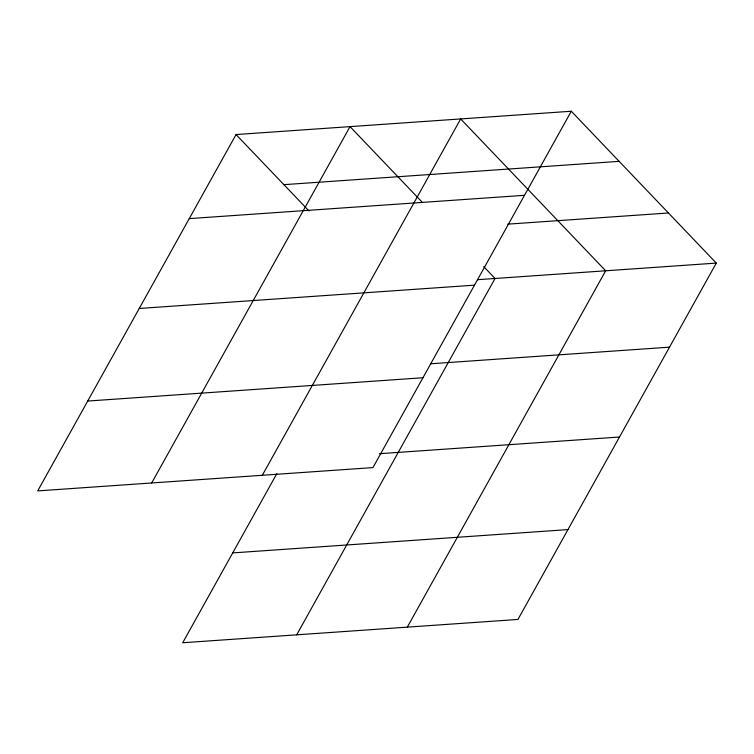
<?xml version="1.0" encoding="UTF-8"?>
<svg xmlns="http://www.w3.org/2000/svg" width="754" height="754" viewBox="0 0 754 754"><rect width="100%" height="100%" fill="white"/><g stroke="black" fill="none" stroke-linecap="round" stroke-linejoin="round"><path stroke-width="1.13" d="M571.296 111.243L236.049 134.551L37.7 490.901L372.947 467.593L571.296 111.243L716.3 263.099L517.951 619.449L182.704 642.757L276.803 473.701M151.686 482.984L350.026 126.625L422.127 202.129M262.317 475.284L460.666 118.934L605.669 270.79L407.32 627.139M296.69 634.84L495.039 278.48L483.682 266.586M283.9 184.664L619.147 161.356M189.254 218.613L524.501 195.305M507.744 224.155L668.449 212.986M477.414 279.706L716.3 263.099M139.245 308.471L474.492 285.163M430.619 363.777L669.505 347.16M87.709 401.053L422.956 377.745M379.432 453.71L619.496 437.018M232.722 552.908L567.969 529.6M236.049 134.551L308.952 210.903"/></g></svg>
